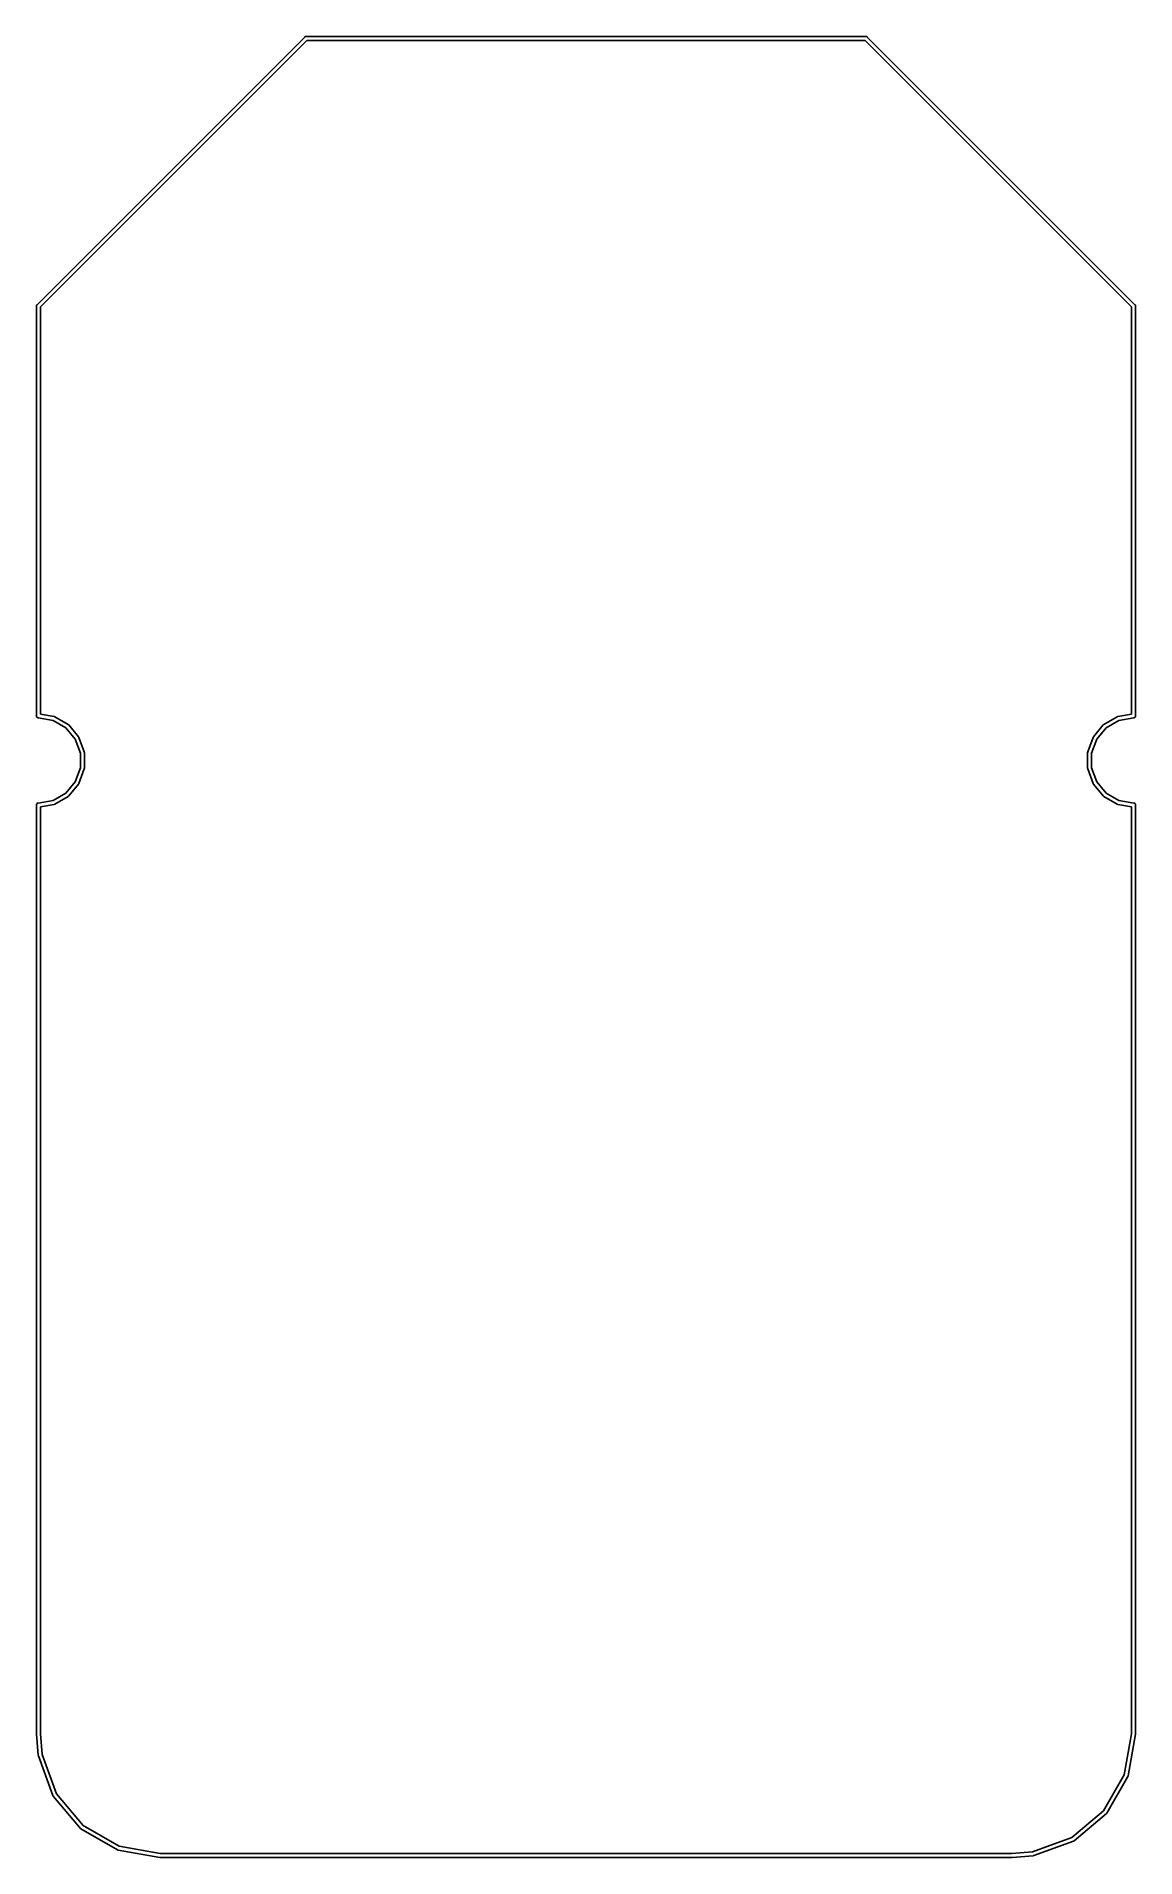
# Model space of a CAD drawing. Extents: x -0.1 to 27.1, y -44.9 to 0.1.
import ezdxf

# ---------------------------------------------------------------- set-up
doc = ezdxf.new("R2010")
doc.units = 0
doc.header["$MEASUREMENT"] = 0
doc.layers.add('BLACK', color=7, linetype='CONTINUOUS')

msp = doc.modelspace()

# ---------------------------------------------------------------- linework, layer by layer
at = {"layer": 'Black'}
for p, q in [((-0.035355, -6.56464), (6.56464, 0.035356)), ((6.56464, 0.035356), (6.56645, 0.036619)), ((6.56645, 0.036619), (6.56786, 0.038302)), ((6.56786, 0.038302), (6.57351, 0.041565)), ((6.57351, 0.041565), (6.57887, 0.045316)), ((6.57887, 0.045316), (6.58099, 0.045886)), ((6.58099, 0.045886), (6.5829, 0.046985)), ((6.5829, 0.046985), (6.58933, 0.048119)), ((6.58933, 0.048119), (6.59564, 0.04981)), ((6.59564, 0.04981), (6.59783, 0.049618)), ((6.59783, 0.049618), (6.6, 0.05)), ((6.6, 0.05), (20.4, 0.05)), ((20.4, 0.05), (20.4022, 0.049618)), ((20.4022, 0.049618), (20.4044, 0.049809)), ((20.4044, 0.049809), (20.4107, 0.04812)), ((20.4107, 0.04812), (20.4171, 0.046985)), ((20.4171, 0.046985), (20.419, 0.045885)), ((20.419, 0.045885), (20.4211, 0.045316)), ((20.4211, 0.045316), (20.4265, 0.041567)), ((20.4265, 0.041567), (20.4321, 0.038302)), ((20.4321, 0.038302), (20.4336, 0.036617)), ((20.4336, 0.036617), (20.4354, 0.035355)), ((20.4354, 0.035355), (27.0354, -6.56464)), ((6.62071, -0.05), (0.05, -6.62071)), ((20.3793, -0.05), (6.62071, -0.05)), ((26.95, -6.62071), (20.3793, -0.05)), ((-0.05, -6.6), (-0.049618, -6.59783)), ((-0.05, -16.7), (-0.05, -6.6)), ((-0.049809, -6.59564), (-0.04812, -6.58934)), ((-0.049618, -6.59783), (-0.049809, -6.59564)), ((-0.04812, -6.58934), (-0.046985, -6.5829)), ((-0.046985, -6.5829), (-0.045885, -6.58099)), ((-0.045885, -6.58099), (-0.045316, -6.57887)), ((-0.045316, -6.57887), (-0.041567, -6.57351)), ((-0.041567, -6.57351), (-0.038302, -6.56786)), ((-0.038302, -6.56786), (-0.036617, -6.56645)), ((-0.036617, -6.56645), (-0.035355, -6.56464)), ((0.05, -6.62071), (0.05, -16.658)), ((26.95, -16.658), (26.95, -6.62071)), ((27.0354, -6.56464), (27.0366, -6.56645)), ((27.0366, -6.56645), (27.0383, -6.56786)), ((27.0383, -6.56786), (27.0416, -6.57351)), ((27.0416, -6.57351), (27.0453, -6.57887)), ((27.0453, -6.57887), (27.0459, -6.58099)), ((27.0459, -6.58099), (27.047, -6.5829)), ((27.047, -6.5829), (27.0481, -6.58933)), ((27.0481, -6.58933), (27.0498, -6.59564)), ((27.0498, -6.59564), (27.0496, -6.59783)), ((27.0496, -6.59783), (27.05, -6.6)), ((27.05, -6.6), (27.05, -16.7)), ((-0.046985, -16.7171), (-0.05, -16.7)), ((-0.038302, -16.7321), (-0.046985, -16.7171)), ((-0.025, -16.7433), (-0.038302, -16.7321)), ((-0.008682, -16.7492), (-0.025, -16.7433)), ((0.358857, -16.814), (-0.008682, -16.7492)), ((0.05, -16.658), (0.384899, -16.7171)), ((0.674431, -16.9962), (0.358857, -16.814)), ((0.384899, -16.7171), (0.384905, -16.7171)), ((0.384905, -16.7171), (0.393063, -16.7201)), ((0.393063, -16.7201), (0.401222, -16.723)), ((0.401222, -16.723), (0.401226, -16.723)), ((0.401226, -16.723), (0.732061, -16.914)), ((0.908658, -17.2754), (0.674431, -16.9962)), ((0.732061, -16.914), (0.732066, -16.914)), ((0.732066, -16.914), (0.736751, -16.918)), ((0.736751, -16.918), (0.745369, -16.9252)), ((0.745369, -16.9252), (0.745373, -16.9252)), ((0.745373, -16.9252), (0.990928, -17.2179)), ((26.0091, -17.2179), (26.2546, -16.9252)), ((26.3256, -16.9962), (26.0913, -17.2754)), ((26.2546, -16.9252), (26.2679, -16.914)), ((26.2546, -16.9252), (26.2546, -16.9252)), ((26.2679, -16.914), (26.5988, -16.723)), ((26.6411, -16.814), (26.3256, -16.9962)), ((26.5988, -16.723), (26.6069, -16.7201)), ((26.5988, -16.723), (26.5988, -16.723)), ((26.6069, -16.7201), (26.6151, -16.7171)), ((26.6151, -16.7171), (26.95, -16.658)), ((27.0087, -16.7492), (26.6411, -16.814)), ((27.025, -16.7433), (27.0087, -16.7492)), ((27.0383, -16.7321), (27.025, -16.7433)), ((27.047, -16.7171), (27.0383, -16.7321)), ((27.05, -16.7), (27.047, -16.7171)), ((1.03329, -17.6178), (0.908658, -17.2754)), ((0.990928, -17.2179), (0.990931, -17.2179)), ((0.990931, -17.2179), (0.996435, -17.2274)), ((0.996435, -17.2274), (0.999613, -17.2329)), ((0.999613, -17.2329), (0.999613, -17.2329)), ((0.999613, -17.2329), (1.13027, -17.5919)), ((25.8697, -17.5919), (26.0004, -17.2329)), ((26.0913, -17.2754), (25.9667, -17.6178)), ((26.0004, -17.2329), (26.0091, -17.2179)), ((26.0091, -17.2179), (26.0091, -17.2179)), ((1.03329, -17.9822), (1.03329, -17.6178)), ((1.13027, -17.5919), (1.13329, -17.609)), ((1.13329, -17.609), (1.13329, -17.991)), ((25.8667, -17.609), (25.8697, -17.5919)), ((25.8667, -17.991), (25.8667, -17.609)), ((25.9667, -17.6178), (25.9667, -17.9822)), ((0.674431, -18.6038), (0.908658, -18.3246)), ((0.990928, -18.3821), (0.745373, -18.6748)), ((0.908658, -18.3246), (1.03329, -17.9822)), ((0.990931, -18.3821), (0.990928, -18.3821)), ((0.996435, -18.3726), (0.990931, -18.3821)), ((0.999613, -18.3671), (0.996435, -18.3726)), ((1.13027, -18.0081), (0.999613, -18.3671)), ((0.999613, -18.3671), (0.999613, -18.3671)), ((1.13329, -17.991), (1.13027, -18.0081)), ((25.8697, -18.0081), (25.8667, -17.991)), ((26.0004, -18.3671), (25.8697, -18.0081)), ((25.9667, -17.9822), (26.0913, -18.3246)), ((26.0091, -18.3821), (26.0004, -18.3671)), ((26.2546, -18.6748), (26.0091, -18.3821)), ((26.0091, -18.3821), (26.0091, -18.3821)), ((26.0913, -18.3246), (26.3256, -18.6038)), ((-0.035847, -18.8658), (-0.025, -18.8567)), ((-0.025, -18.8567), (-0.008682, -18.8508)), ((-0.008682, -18.8508), (0.358857, -18.786)), ((0.358857, -18.786), (0.674431, -18.6038)), ((0.732061, -18.686), (0.401226, -18.877)), ((0.732066, -18.686), (0.732061, -18.686)), ((0.736751, -18.682), (0.732066, -18.686)), ((0.745369, -18.6748), (0.736751, -18.682)), ((0.745373, -18.6748), (0.745369, -18.6748)), ((26.2679, -18.6859), (26.2546, -18.6748)), ((26.2546, -18.6748), (26.2546, -18.6748)), ((26.5988, -18.877), (26.2679, -18.6859)), ((26.3256, -18.6038), (26.6411, -18.786)), ((26.6411, -18.786), (27.0087, -18.8508)), ((27.0087, -18.8508), (27.025, -18.8567)), ((27.025, -18.8567), (27.0358, -18.8658)), ((-0.05, -18.9), (-0.046985, -18.8829)), ((-0.05, -41.8), (-0.05, -18.9)), ((-0.046985, -18.8829), (-0.038302, -18.8679)), ((-0.038302, -18.8679), (-0.035847, -18.8658)), ((0.384899, -18.8829), (0.05, -18.942)), ((0.05, -18.942), (0.05, -41.7978)), ((0.384905, -18.8829), (0.384899, -18.8829)), ((0.393063, -18.8799), (0.384905, -18.8829)), ((0.401222, -18.877), (0.393063, -18.8799)), ((0.401226, -18.877), (0.401222, -18.877)), ((26.6069, -18.8799), (26.5988, -18.877)), ((26.5988, -18.877), (26.5988, -18.877)), ((26.6151, -18.8829), (26.6069, -18.8799)), ((26.95, -18.942), (26.6151, -18.8829)), ((26.6151, -18.8829), (26.6151, -18.8829)), ((26.95, -41.7956), (26.95, -18.942)), ((27.0358, -18.8658), (27.0383, -18.8679)), ((27.0383, -18.8679), (27.047, -18.8829)), ((27.047, -18.8829), (27.05, -18.9)), ((27.05, -18.9), (27.05, -41.8)), ((-0.049618, -41.8022), (-0.05, -41.8)), ((-0.04981, -41.8044), (-0.049618, -41.8022)), ((-0.004233, -42.3253), (-0.04981, -41.8044)), ((0.05, -41.7978), (0.094813, -42.31)), ((26.7714, -42.8087), (26.95, -41.7956)), ((27.0492, -41.8087), (26.8683, -42.8347)), ((27.05, -41.8), (27.0492, -41.8043)), ((27.0492, -41.8043), (27.0492, -41.8087)), ((-0.002542, -42.3316), (-0.004233, -42.3253)), ((-0.001408, -42.338), (-0.002542, -42.3316)), ((0.354938, -43.3171), (-0.001408, -42.338)), ((0.094813, -42.31), (0.445894, -43.2746)), ((26.2592, -43.6957), (26.7714, -42.8087)), ((26.8624, -42.8511), (26.3414, -43.7534)), ((26.8653, -42.8429), (26.8624, -42.8511)), ((26.8624, -42.8511), (26.8624, -42.8511)), ((26.8683, -42.8347), (26.8653, -42.8429)), ((26.8683, -42.8347), (26.8683, -42.8347)), ((0.354939, -43.3171), (0.354938, -43.3171)), ((0.360444, -43.3266), (0.354939, -43.3171)), ((0.363622, -43.3321), (0.360444, -43.3266)), ((0.363625, -43.3321), (0.363622, -43.3321)), ((1.03333, -44.1303), (0.363625, -43.3321)), ((0.445894, -43.2746), (1.10427, -44.0592)), ((25.4746, -44.3541), (26.2592, -43.6957)), ((26.3303, -43.7667), (25.5321, -44.4364)), ((26.3414, -43.7534), (26.3303, -43.7667)), ((26.3414, -43.7534), (26.3414, -43.7534)), ((1.04664, -44.1414), (1.03333, -44.1303)), ((1.94894, -44.6624), (1.04664, -44.1414)), ((1.04664, -44.1414), (1.04664, -44.1414)), ((1.10427, -44.0592), (1.9913, -44.5714)), ((24.51, -44.7052), (25.4746, -44.3541)), ((25.5171, -44.4451), (24.538, -44.8014)), ((25.5266, -44.4396), (25.5171, -44.4451)), ((25.5171, -44.4451), (25.5171, -44.4451)), ((25.5321, -44.4364), (25.5266, -44.4396)), ((25.5321, -44.4364), (25.5321, -44.4364)), ((1.9571, -44.6653), (1.94894, -44.6624)), ((1.94894, -44.6624), (1.94894, -44.6624)), ((1.96526, -44.6683), (1.9571, -44.6653)), ((2.99132, -44.8492), (1.96526, -44.6683)), ((1.96526, -44.6683), (1.96526, -44.6683)), ((1.9913, -44.5714), (3.00437, -44.75)), ((2.99569, -44.8492), (2.99132, -44.8492)), ((3, -44.85), (2.99569, -44.8492)), ((24, -44.85), (3, -44.85)), ((3.00437, -44.75), (23.9978, -44.75)), ((23.9978, -44.75), (24.51, -44.7052)), ((24.0022, -44.8496), (24, -44.85)), ((24.0044, -44.8498), (24.0022, -44.8496)), ((24.5253, -44.8042), (24.0044, -44.8498)), ((24.5316, -44.8025), (24.5253, -44.8042)), ((24.538, -44.8014), (24.5316, -44.8025))]:
    msp.add_line(p, q, dxfattribs=at)

doc.saveas('drawing.dxf')
